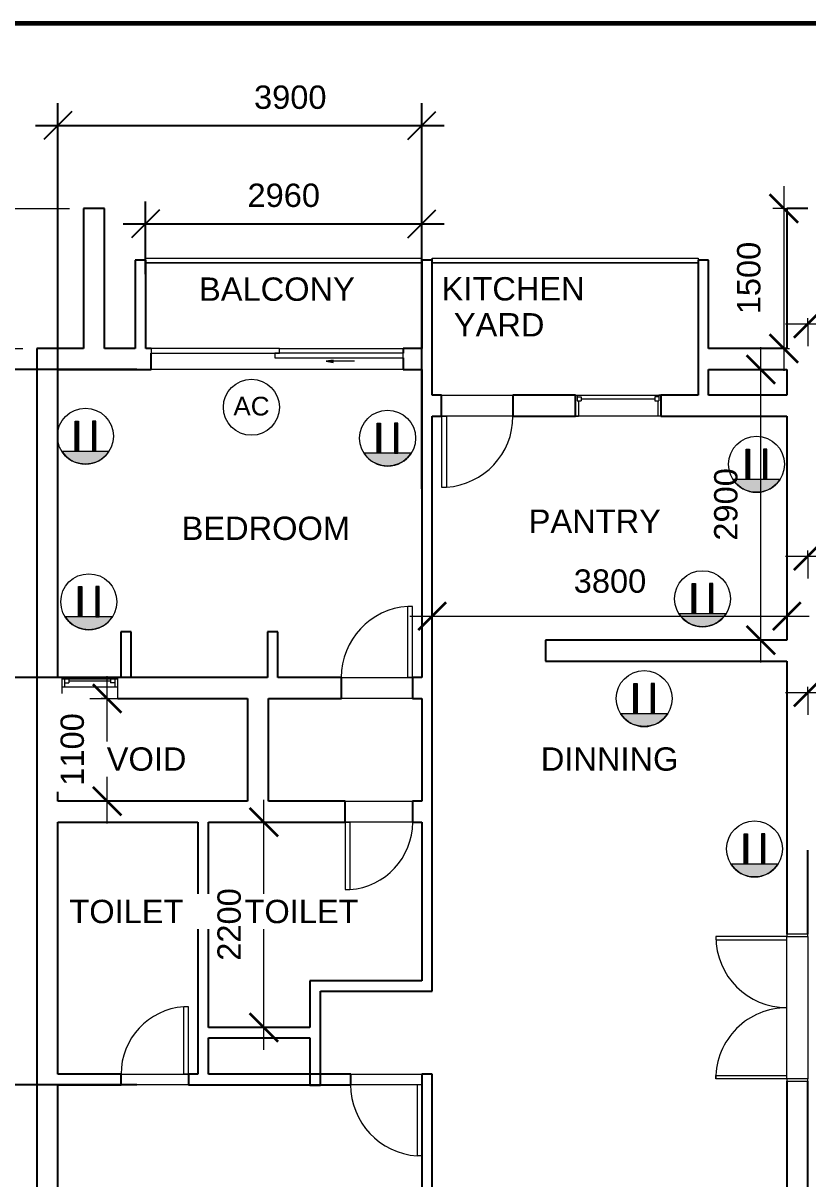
# Model space of a CAD drawing. Header units: millimetres. Extents: x -22520 to 8813, y -30520 to -5795.
# Drawn here: x -17566 to -9156, y -18176 to -5795 of the extents above; entities that cross this region are included whole.
import ezdxf

# ---------------------------------------------------------------- set-up
doc = ezdxf.new("R2010")
doc.units = ezdxf.units.MM
for name, color, linetype, lineweight in [('A-ANNO-DIMS', 120, 'Continuous', 9), ('A-ANNO-DIMS-100', 211, 'Continuous', 9), ('A-DETL-GENF', 92, 'Continuous', 9), ('A-DOOR', 11, 'Continuous', 9), ('A-DOOR-FRAM', 31, 'Continuous', 18), ('A-FLOR-HRAL', 11, 'Continuous', 9), ('A-GLAZ', 151, 'Continuous', 9), ('A-WALL', 113, 'Continuous', 9), ('G-ANNO-TEXT', 231, 'Continuous', 9), ('power', 7, 'Continuous', 9)]:
    doc.layers.add(name, color=color, linetype=linetype, lineweight=lineweight)
doc.layers.get('0').off()
doc.styles.add('Arial', font='arial.ttf', dxfattribs={"height": 450})
doc.styles.add('Arial_1', font='arial.ttf', dxfattribs={"height": 250})
doc.dimstyles.new('Diagonal_-_2_5mm_Arial', dxfattribs={"dimscale": 304.8, "dimtxt": 255.06485, "dimasz": 0.984252, "dimexe": 0.787402, "dimexo": 0.492126, "dimgap": 0.574147, "dimtad": 1, "dimdec": 0, "dimzin": 0, "dimdsep": 46, "dimtxsty": 'Arial_1', "dimblk1": 'OBLIQUE', "dimblk2": 'OBLIQUE', "dimsah": 1, "dimcen": 0.09, "dimdle": 0.787402, "dimazin": 0, "dimtfac": 1, "dimtdec": 4, "dimtix": 1, "dimtmove": 0, "dimatfit": 3, "dimfxl": 1, "dimtvp": 1, "dimtfill": 1, "dimtolj": 1, "dimtzin": 0, "dimarcsym": 2})

# ---------------------------------------------------------------- blocks, each defined once
blk = doc.blocks.new('M_Single-Flush - D 2-396204-Third floor')
at = {"layer": 'A-DOOR', "lineweight": 18}
for p, q in [((330, 112), (330, 874)), ((381, 874), (330, 874)), ((381, 112), (381, 874)), ((381, 112), (330, 112))]:
    blk.add_line(p, q, dxfattribs=at)
at = {"layer": 'A-DOOR'}
blk.add_arc((381, 112), 764, 93.8291, 180, dxfattribs=at)
blk = doc.blocks.new('M_Single-Flush - D 2-394276-Third floor')
at = {"layer": 'A-DOOR', "lineweight": 18}
for p, q in [((330, -56), (330, -818)), ((381, -56), (330, -56)), ((381, -56), (381, -818)), ((381, -818), (330, -818))]:
    blk.add_line(p, q, dxfattribs=at)
at = {"layer": 'A-DOOR'}
blk.add_arc((381, -56), 764, 180, 266.1709, dxfattribs=at)
blk = doc.blocks.new('M_Single-Flush - D 3-406424-Third floor')
at = {"layer": 'A-DOOR', "lineweight": 18}
for p, q in [((310, 112), (310, 834)), ((361, 834), (310, 834)), ((361, 112), (361, 834)), ((361, 112), (310, 112))]:
    blk.add_line(p, q, dxfattribs=at)
at = {"layer": 'A-DOOR'}
blk.add_arc((361, 112), 724, 94.0411, 180, dxfattribs=at)
blk = doc.blocks.new('M_Single-Flush - D 3-394396-Third floor')
at = {"layer": 'A-DOOR', "lineweight": 18}
for p, q in [((310, 56), (310, 778)), ((361, 778), (310, 778)), ((361, 56), (361, 778)), ((361, 56), (310, 56))]:
    blk.add_line(p, q, dxfattribs=at)
at = {"layer": 'A-DOOR'}
blk.add_arc((361, 56), 724, 94.0411, 180, dxfattribs=at)
blk = doc.blocks.new('M_Single-Flush - D 4-407057-Third floor')
at = {"layer": 'A-DOOR', "lineweight": 18}
for p, q in [((330, 112), (330, 874)), ((381, 874), (330, 874)), ((381, 112), (381, 874)), ((381, 112), (330, 112))]:
    blk.add_line(p, q, dxfattribs=at)
at = {"layer": 'A-DOOR'}
blk.add_arc((381, 112), 764, 93.8291, 180, dxfattribs=at)
blk = doc.blocks.new('Door-Exterior-Double-Full Glass-Wood_Clad - 60_ x 80_-393961-Third floor')
at = {"layer": 'A-DOOR', "lineweight": 18}
for p, q in [((-762, 109), (-762, 871)), ((-762, 871), (-727, 871)), ((-727, 871), (-727, 109)), ((762, 871), (727, 871)), ((727, 871), (727, 109)), ((762, 109), (762, 871))]:
    blk.add_line(p, q, dxfattribs=at)
at = {"layer": 'A-DOOR'}
for centre, start, end in [((-762, 109), 360, 90), ((762, 109), 90, 180)]:
    blk.add_arc(centre, 762, start, end, dxfattribs=at)
at = {"layer": 'A-DOOR-FRAM'}
for p, q in [((-762, 109), (-787, 109)), ((-787, 109), (-787, -116)), ((-762, -116), (-762, 109)), ((762, 109), (762, -116)), ((787, 109), (762, 109)), ((787, -116), (787, 109)), ((-787, -116), (-762, -116)), ((762, -116), (787, -116))]:
    blk.add_line(p, q, dxfattribs=at)
blk = doc.blocks.new('M_Window-Double-Hung - 600 x 1100mm-399633-Third floor')
at = {"layer": 'A-GLAZ', "lineweight": 18}
for p, q in [((-300, 112.5), (-300, -112.5)), ((-300, 99.8), (-223.8, 99.8)), ((-300, 10.9), (-268.25, 10.9)), ((-268.25, 99.8), (-268.25, 10.9)), ((-268.25, 55.35), (-223.8, 55.35)), ((-223.8, 99.8), (-223.8, 55.35)), ((-223.8, 77.575), (223.8, 77.575)), ((223.8, 99.8), (300, 99.8)), ((223.8, 99.8), (223.8, 55.35)), ((268.25, 55.35), (223.8, 55.35)), ((268.25, 99.8), (268.25, 10.9)), ((268.25, 10.9), (300, 10.9)), ((300, -112.5), (300, 112.5))]:
    blk.add_line(p, q, dxfattribs=at)
at = {"layer": 'A-GLAZ'}
for p, q in [((300, 112.5), (-300, 112.5)), ((-268.25, 10.9), (268.25, 10.9)), ((-223.8, 99.8), (223.8, 99.8)), ((-300, -112.5), (300, -112.5))]:
    blk.add_line(p, q, dxfattribs=at)
blk = doc.blocks.new('Door-Double-Sliding - 68_ x 82_-408782-Third floor')
at = {"layer": 'A-DETL-GENF'}
blk.add_hatch(color=256, dxfattribs=at).paths.add_polyline_path([(599, 88), (599, 115), (523, 102)])
for p, q in [((599, 115), (523, 102)), ((827, 102), (523, 102)), ((523, 102), (599, 88)), ((599, 88), (599, 115))]:
    blk.add_line(p, q, dxfattribs=at)
at = {"layer": 'A-DOOR', "lineweight": 18}
for p, q in [((25, 239), (-1350, 239)), ((-1350, 239), (-1350, 189)), ((-1350, 189), (25, 189)), ((1350, 189), (-25, 189)), ((-25, 189), (-25, 138)), ((-25, 138), (1350, 138)), ((25, 189), (25, 239)), ((1350, 138), (1350, 189))]:
    blk.add_line(p, q, dxfattribs=at)
blk = doc.blocks.new('M_Fixed - 0915 x 1220mm-408932-Third floor')
at = {"layer": 'A-GLAZ', "lineweight": 18}
for p, q in [((-457.5, 125.5), (-438.5, 125.5)), ((-438.5, 125.5), (-438.5, 62.5)), ((438.5, 125.5), (438.5, 62.5)), ((456.4, 125.5), (438.5, 125.5)), ((-438.5, 106.5), (-394.5, 106.5)), ((-438.5, 62.5), (-394.5, 62.5)), ((-425.5, 62.5), (-425.5, -99.5)), ((-394.5, 106.5), (-394.5, 62.5)), ((-394.5, 84.5), (394.5, 84.5)), ((394.5, 106.5), (394.5, 62.5)), ((438.5, 106.5), (394.5, 106.5)), ((394.5, 62.5), (438.5, 62.5)), ((425.5, 62.5), (425.5, -99.5)), ((-457.5, -99.5), (-425.5, -99.5)), ((457.5, -99.5), (425.5, -99.5))]:
    blk.add_line(p, q, dxfattribs=at)
blk = doc.blocks.new('Top Rail Type - Top Rail_Internal_-412423-Third floor')
at = {"layer": 'A-FLOR-HRAL'}
for p, q in [((-16253, -8336), (-16253, -8311)), ((-16253, -8311), (-13293, -8311)), ((-13293, -8361), (-16253, -8361)), ((-13293, -8311), (-13293, -8336))]:
    blk.add_line(p, q, dxfattribs=at)
blk = doc.blocks.new('Top Rail Type - Top Rail_Internal_-V1-Third floor')
at = {"layer": 'A-FLOR-HRAL'}
for p, q in [((-16253, -8311), (-16253, -8336)), ((-16253, -8311), (-13293, -8311)), ((-16253, -8361), (-13293, -8361)), ((-13293, -8311), (-13293, -8336))]:
    blk.add_line(p, q, dxfattribs=at)
blk = doc.blocks.new('Top Rail Type - Top Rail_Internal_-412441-Third floor')
at = {"layer": 'A-FLOR-HRAL'}
for p, q in [((-13181, -8336), (-13181, -8311)), ((-13181, -8311), (-10333, -8311)), ((-10333, -8361), (-13181, -8361)), ((-10333, -8311), (-10333, -8336))]:
    blk.add_line(p, q, dxfattribs=at)
blk = doc.blocks.new('Top Rail Type - Top Rail_Internal_-V2-Third floor')
at = {"layer": 'A-FLOR-HRAL'}
for p, q in [((-13181, -8311), (-13181, -8336)), ((-13181, -8311), (-10333, -8311)), ((-13181, -8361), (-10333, -8361)), ((-10333, -8311), (-10333, -8336))]:
    blk.add_line(p, q, dxfattribs=at)
blk = doc.blocks.new('_Oblique')
at = {"color": 0, "linetype": 'ByBlock', "lineweight": -2}
blk.add_line((-0.5, -0.5), (0.5, 0.5), dxfattribs=at)
blk = doc.blocks.new('DIMBLOCK1-Third floor')
at = {"layer": 'A-ANNO-DIMS', "color": 0, "lineweight": -2, "transparency": 16777216}
for p, q in [((-17193, -10785), (-17193, -6652)), ((-13293, -10785), (-13293, -6652)), ((-17433, -6892), (-13053, -6892))]:
    blk.add_line(p, q, dxfattribs=at)
at = {"layer": 'Defpoints', "color": 0, "transparency": 16777216}
for p in [(-13293, -6892), (-17193, -10935), (-13293, -10935)]:
    blk.add_point(p, dxfattribs=at)
at = {"layer": 'A-ANNO-DIMS', "color": 0, "lineweight": -2, "transparency": 16777216, "xscale": 299.9999999999999, "yscale": 299.9999999999999, "zscale": 299.9999999999999, "rotation": 180}
blk.add_blockref('_Oblique', (-17193, -6892), dxfattribs=at)
at = {"layer": 'A-ANNO-DIMS', "color": 0, "lineweight": -2, "transparency": 16777216, "xscale": 299.9999999999999, "yscale": 299.9999999999999, "zscale": 299.9999999999999}
blk.add_blockref('_Oblique', (-13293, -6892), dxfattribs=at)
at = {"layer": 'A-ANNO-DIMS', "color": 0, "transparency": 16777216, "insert": (-14703, -6590), "char_height": 250, "width": 922.94, "attachment_point": 5, "style": 'Arial_1', "bg_fill": 3, "box_fill_scale": 1.1, "bg_fill_color": 256, "bg_fill_true_color": 13158600, "bg_fill_transparency": 0}
blk.add_mtext('\\A1;3900', dxfattribs=at)
blk = doc.blocks.new('DIMBLOCK2-Third floor')
at = {"layer": 'A-ANNO-DIMS-100', "transparency": 16777216}
for p, q in [((-19061, -7540), (-19061, -9520)), ((-19061, -7780), (-19301, -7780)), ((-19061, -7780), (-17068, -7780)), ((-19061, -9280), (-19301, -9280)), ((-19061, -9280), (-17568, -9280))]:
    blk.add_line(p, q, dxfattribs=at)
at = {"layer": 'A-ANNO-DIMS-100', "lineweight": 35, "transparency": 16777216}
for p, q in [((-19061, -7780), (-19211, -7630)), ((-19061, -7780), (-18911, -7930)), ((-19061, -9280), (-19211, -9130)), ((-19061, -9280), (-18911, -9430))]:
    blk.add_line(p, q, dxfattribs=at)
at = {"layer": 'A-ANNO-DIMS-100', "color": 0, "transparency": 16777216, "insert": (-19561, -8914), "char_height": 250, "width": 922.94, "attachment_point": 1, "rotation": 90, "line_spacing_factor": 0.941778, "style": 'Arial_1', "bg_fill": 3, "box_fill_scale": 1.25, "bg_fill_color": 256, "bg_fill_true_color": 13158600, "bg_fill_transparency": 0}
blk.add_mtext('1500', dxfattribs=at)
blk = doc.blocks.new('DIMBLOCK3-Third floor')
at = {"layer": 'A-ANNO-DIMS', "color": 0, "lineweight": -2, "transparency": 16777216}
for p, q in [((-17953, -13045), (-17953, -9265)), ((-16347, -9505), (-18193, -9505)), ((-16347, -12805), (-18193, -12805))]:
    blk.add_line(p, q, dxfattribs=at)
at = {"layer": 'Defpoints', "color": 0, "transparency": 16777216}
for p in [(-17953, -9505), (-16197, -9505), (-16197, -12805)]:
    blk.add_point(p, dxfattribs=at)
at = {"layer": 'A-ANNO-DIMS', "color": 0, "lineweight": -2, "transparency": 16777216, "xscale": 299.9999999999999, "yscale": 299.9999999999999, "zscale": 299.9999999999999}
for p, rotation in [((-17953, -9505), 90), ((-17953, -12805), 270)]:
    blk.add_blockref('_Oblique', p, dxfattribs=dict(at, rotation=rotation))
at = {"layer": 'A-ANNO-DIMS', "color": 0, "transparency": 16777216, "insert": (-18256, -11155), "char_height": 250, "width": 922.94, "attachment_point": 5, "rotation": 90, "style": 'Arial_1', "bg_fill": 3, "box_fill_scale": 1.1, "bg_fill_color": 256, "bg_fill_true_color": 13158600, "bg_fill_transparency": 0}
blk.add_mtext('\\A1;3300', dxfattribs=at)
blk = doc.blocks.new('DIMBLOCK4-Third floor')
at = {"layer": 'A-ANNO-DIMS-100', "transparency": 16777216}
for p, q in [((-16666, -14370), (-16666, -12790)), ((-16666, -13030), (-16728, -13030)), ((-16666, -13030), (-16426, -13030)), ((-16666, -14130), (-16728, -14130)), ((-16666, -14130), (-16426, -14130))]:
    blk.add_line(p, q, dxfattribs=at)
at = {"layer": 'A-ANNO-DIMS-100', "lineweight": 35, "transparency": 16777216}
for p, q in [((-16666, -13030), (-16816, -12880)), ((-16666, -13030), (-16516, -13180)), ((-16666, -14130), (-16816, -13980)), ((-16666, -14130), (-16516, -14280))]:
    blk.add_line(p, q, dxfattribs=at)
at = {"layer": 'A-ANNO-DIMS-100', "color": 0, "transparency": 16777216, "insert": (-17165, -13964), "char_height": 250, "width": 922.94, "attachment_point": 1, "rotation": 90, "line_spacing_factor": 0.941778, "style": 'Arial_1', "bg_fill": 3, "box_fill_scale": 1.25, "bg_fill_color": 256, "bg_fill_true_color": 13158600, "bg_fill_transparency": 0}
blk.add_mtext('1100', dxfattribs=at)
blk = doc.blocks.new('DIMBLOCK5-Third floor')
at = {"layer": 'A-ANNO-DIMS-100', "lineweight": 35, "transparency": 16777216}
for p, q in [((-14985, -14355), (-15135, -14205)), ((-14985, -14355), (-14835, -14505)), ((-14985, -16555), (-15135, -16405)), ((-14985, -16555), (-14835, -16705))]:
    blk.add_line(p, q, dxfattribs=at)
at = {"layer": 'A-ANNO-DIMS-100', "transparency": 16777216}
for p, q in [((-14985, -16795), (-14985, -14115)), ((-14985, -14355), (-15047, -14355)), ((-14985, -14355), (-14745, -14355)), ((-14985, -16555), (-15047, -16555)), ((-14985, -16555), (-14745, -16555))]:
    blk.add_line(p, q, dxfattribs=at)
at = {"layer": 'A-ANNO-DIMS-100', "color": 0, "transparency": 16777216, "insert": (-15484, -15839), "char_height": 250, "width": 922.94, "attachment_point": 1, "rotation": 90, "line_spacing_factor": 0.941778, "style": 'Arial_1', "bg_fill": 3, "box_fill_scale": 1.25, "bg_fill_color": 256, "bg_fill_true_color": 13158600, "bg_fill_transparency": 0}
blk.add_mtext('2200', dxfattribs=at)
blk = doc.blocks.new('DIMBLOCK7-Third floor')
at = {"layer": 'A-ANNO-DIMS', "color": 0, "lineweight": -2, "transparency": 16777216}
for p, q in [((-17881, -21007), (-17881, -16927)), ((-16347, -17167), (-18121, -17167)), ((-16347, -20767), (-18121, -20767))]:
    blk.add_line(p, q, dxfattribs=at)
at = {"layer": 'Defpoints', "color": 0, "transparency": 16777216}
for p in [(-17881, -17167), (-16197, -17167), (-16197, -20767)]:
    blk.add_point(p, dxfattribs=at)
at = {"layer": 'A-ANNO-DIMS', "color": 0, "lineweight": -2, "transparency": 16777216, "xscale": 299.9999999999999, "yscale": 299.9999999999999, "zscale": 299.9999999999999}
for p, rotation in [((-17881, -17167), 90), ((-17881, -20767), 270)]:
    blk.add_blockref('_Oblique', p, dxfattribs=dict(at, rotation=rotation))
at = {"layer": 'A-ANNO-DIMS', "color": 0, "transparency": 16777216, "insert": (-18183, -18967), "char_height": 250, "width": 922.94, "attachment_point": 5, "rotation": 90, "style": 'Arial_1', "bg_fill": 3, "box_fill_scale": 1.1, "bg_fill_color": 256, "bg_fill_true_color": 13158600, "bg_fill_transparency": 0}
blk.add_mtext('\\A1;3600', dxfattribs=at)
blk = doc.blocks.new('DIMBLOCK9-Third floor')
at = {"layer": 'A-ANNO-DIMS', "color": 0, "lineweight": -2, "transparency": 16777216}
for p, q in [((-16253, -8483), (-16253, -7704)), ((-13293, -8483), (-13293, -7704)), ((-16493, -7944), (-13053, -7944))]:
    blk.add_line(p, q, dxfattribs=at)
at = {"layer": 'Defpoints', "color": 0, "transparency": 16777216}
for p in [(-13293, -7944), (-16253, -8633), (-13293, -8633)]:
    blk.add_point(p, dxfattribs=at)
at = {"layer": 'A-ANNO-DIMS', "color": 0, "lineweight": -2, "transparency": 16777216, "xscale": 299.9999999999999, "yscale": 299.9999999999999, "zscale": 299.9999999999999, "rotation": 180}
blk.add_blockref('_Oblique', (-16253, -7944), dxfattribs=at)
at = {"layer": 'A-ANNO-DIMS', "color": 0, "lineweight": -2, "transparency": 16777216, "xscale": 299.9999999999999, "yscale": 299.9999999999999, "zscale": 299.9999999999999}
blk.add_blockref('_Oblique', (-13293, -7944), dxfattribs=at)
at = {"layer": 'A-ANNO-DIMS', "color": 0, "transparency": 16777216, "insert": (-14773, -7641), "char_height": 250, "width": 922.94, "attachment_point": 5, "style": 'Arial_1', "bg_fill": 3, "box_fill_scale": 1.1, "bg_fill_color": 256, "bg_fill_true_color": 13158600, "bg_fill_transparency": 0}
blk.add_mtext('\\A1;2960', dxfattribs=at)
blk = doc.blocks.new('DIMBLOCK10-Third floor')
at = {"layer": 'A-ANNO-DIMS-100', "transparency": 16777216}
for p, q in [((-9415, -7540), (-9415, -9520)), ((-9415, -7780), (-9531, -7780)), ((-9415, -7780), (-9175, -7780)), ((-9415, -9280), (-9655, -9280)), ((-9415, -9280), (-9353, -9280))]:
    blk.add_line(p, q, dxfattribs=at)
at = {"layer": 'A-ANNO-DIMS-100', "lineweight": 35, "transparency": 16777216}
for p, q in [((-9415, -7780), (-9565, -7630)), ((-9415, -7780), (-9265, -7930)), ((-9415, -9280), (-9565, -9130)), ((-9415, -9280), (-9265, -9430))]:
    blk.add_line(p, q, dxfattribs=at)
at = {"layer": 'A-ANNO-DIMS-100', "color": 0, "transparency": 16777216, "insert": (-9915, -8914), "char_height": 250, "width": 922.94, "attachment_point": 1, "rotation": 90, "line_spacing_factor": 0.941778, "style": 'Arial_1', "bg_fill": 3, "box_fill_scale": 1.25, "bg_fill_color": 256, "bg_fill_true_color": 13158600, "bg_fill_transparency": 0}
blk.add_mtext('1500', dxfattribs=at)
blk = doc.blocks.new('DIMBLOCK11-Third floor')
at = {"layer": 'A-ANNO-DIMS-100', "lineweight": 35, "transparency": 16777216}
for p, q in [((-13181, -12147), (-13031, -11997)), ((-9381, -12147), (-9231, -11997)), ((-13181, -12147), (-13331, -12297)), ((-9381, -12147), (-9531, -12297))]:
    blk.add_line(p, q, dxfattribs=at)
at = {"layer": 'A-ANNO-DIMS-100', "transparency": 16777216}
for p, q in [((-13181, -12147), (-13181, -12085)), ((-9381, -12147), (-9381, -12085)), ((-13421, -12147), (-9141, -12147)), ((-13181, -12147), (-13181, -12387)), ((-9381, -12147), (-9381, -12387))]:
    blk.add_line(p, q, dxfattribs=at)
at = {"layer": 'A-ANNO-DIMS-100', "color": 0, "transparency": 16777216, "insert": (-11665, -11647), "char_height": 250, "width": 922.94, "attachment_point": 1, "line_spacing_factor": 0.941778, "style": 'Arial_1', "bg_fill": 3, "box_fill_scale": 1.25, "bg_fill_color": 256, "bg_fill_true_color": 13158600, "bg_fill_transparency": 0}
blk.add_mtext('3800', dxfattribs=at)
blk = doc.blocks.new('DIMBLOCK12-Third floor')
at = {"layer": 'A-ANNO-DIMS-100', "transparency": 16777216}
for p, q in [((-9661, -12645), (-9661, -9265)), ((-9661, -9505), (-9723, -9505)), ((-9661, -9505), (-9421, -9505)), ((-9661, -12405), (-9723, -12405)), ((-9661, -12405), (-9421, -12405))]:
    blk.add_line(p, q, dxfattribs=at)
at = {"layer": 'A-ANNO-DIMS-100', "lineweight": 35, "transparency": 16777216}
for p, q in [((-9661, -9505), (-9811, -9355)), ((-9661, -9505), (-9511, -9655)), ((-9661, -12405), (-9811, -12255)), ((-9661, -12405), (-9511, -12555))]:
    blk.add_line(p, q, dxfattribs=at)
at = {"layer": 'A-ANNO-DIMS-100', "color": 0, "transparency": 16777216, "insert": (-10161, -11339), "char_height": 250, "width": 922.94, "attachment_point": 1, "rotation": 90, "line_spacing_factor": 0.941778, "style": 'Arial_1', "bg_fill": 3, "box_fill_scale": 1.25, "bg_fill_color": 256, "bg_fill_true_color": 13158600, "bg_fill_transparency": 0}
blk.add_mtext('2900', dxfattribs=at)
blk = doc.blocks.new('DIMBLOCK13-Third floor')
at = {"layer": 'A-ANNO-DIMS-100', "lineweight": 35, "transparency": 16777216}
for p, q in [((-9156, -11505), (-9006, -11355)), ((-4956, -11505), (-4806, -11355)), ((-9156, -11505), (-9306, -11655)), ((-4956, -11505), (-5106, -11655))]:
    blk.add_line(p, q, dxfattribs=at)
at = {"layer": 'A-ANNO-DIMS-100', "transparency": 16777216}
for p, q in [((-9396, -11505), (-4716, -11505)), ((-9156, -11505), (-9156, -11443)), ((-9156, -11505), (-9156, -11745)), ((-4956, -11505), (-4956, -11443)), ((-4956, -11505), (-4956, -11745))]:
    blk.add_line(p, q, dxfattribs=at)
at = {"layer": 'A-ANNO-DIMS-100', "color": 0, "transparency": 16777216, "insert": (-7440, -11006), "char_height": 250, "width": 922.94, "attachment_point": 1, "line_spacing_factor": 0.941778, "style": 'Arial_1', "bg_fill": 3, "box_fill_scale": 1.25, "bg_fill_color": 256, "bg_fill_true_color": 13158600, "bg_fill_transparency": 0}
blk.add_mtext('4200', dxfattribs=at)
blk = doc.blocks.new('DIMBLOCK14-Third floor')
at = {"layer": 'A-ANNO-DIMS-100', "lineweight": 35, "transparency": 16777216}
for p, q in [((-9156, -9017), (-9006, -8867)), ((-8316, -9017), (-8166, -8867)), ((-9156, -9017), (-9306, -9167)), ((-8316, -9017), (-8466, -9167))]:
    blk.add_line(p, q, dxfattribs=at)
at = {"layer": 'A-ANNO-DIMS-100', "transparency": 16777216}
for p, q in [((-9396, -9017), (-8076, -9017)), ((-9156, -9017), (-9156, -8955)), ((-9156, -9017), (-9156, -9257)), ((-8316, -9017), (-8316, -8955)), ((-8316, -9017), (-8316, -9257))]:
    blk.add_line(p, q, dxfattribs=at)
at = {"layer": 'A-ANNO-DIMS-100', "color": 0, "transparency": 16777216, "insert": (-9024, -8518), "char_height": 250, "width": 692.21, "attachment_point": 1, "line_spacing_factor": 0.941778, "style": 'Arial_1', "bg_fill": 3, "box_fill_scale": 1.25, "bg_fill_color": 256, "bg_fill_true_color": 13158600, "bg_fill_transparency": 0}
blk.add_mtext('840', dxfattribs=at)
blk = doc.blocks.new('DIMBLOCK16-Third floor')
at = {"layer": 'A-ANNO-DIMS-100', "lineweight": 35, "transparency": 16777216}
for p, q in [((-9156, -12966), (-9006, -12816)), ((-7356, -12966), (-7206, -12816)), ((-9156, -12966), (-9306, -13116)), ((-7356, -12966), (-7506, -13116))]:
    blk.add_line(p, q, dxfattribs=at)
at = {"layer": 'A-ANNO-DIMS-100', "transparency": 16777216}
for p, q in [((-9396, -12966), (-7116, -12966)), ((-9156, -12966), (-9156, -12904)), ((-9156, -12966), (-9156, -13206)), ((-7356, -12966), (-7356, -12904)), ((-7356, -12966), (-7356, -13206))]:
    blk.add_line(p, q, dxfattribs=at)
at = {"layer": 'A-ANNO-DIMS-100', "color": 0, "transparency": 16777216, "insert": (-8640, -12466), "char_height": 250, "width": 922.94, "attachment_point": 1, "line_spacing_factor": 0.941778, "style": 'Arial_1', "bg_fill": 3, "box_fill_scale": 1.25, "bg_fill_color": 256, "bg_fill_true_color": 13158600, "bg_fill_transparency": 0}
blk.add_mtext('1800', dxfattribs=at)

msp = doc.modelspace()

# ---------------------------------------------------------------- hatches: boundary and pattern name
at = {"layer": 'power'}
h = msp.add_hatch(dxfattribs=at)
h.set_pattern_fill('ANGLE', color=256)
h.set_pattern_definition([(0, (18849.569, 8987.35), (0, 6.985), [5.08, -1.905]), (90, (18849.569, 8987.35), (-6.985, 4e-16), [5.08, -1.905])])
h.paths.add_polyline_path([(-11021.6, -12868.4), (-10985.6, -12868.4), (-10985.6, -13190), (-11021.6, -13190)])
h.paths.add_polyline_path([(-10799.1, -12868.4), (-10835.1, -12868.4), (-10835.1, -13190), (-10799.1, -13190)])
h = msp.add_hatch(dxfattribs=at)
h.set_pattern_fill('ANGLE', color=256)
h.set_pattern_definition([(0, (4759.304, 14066.136), (0, 6.985), [5.08, -1.905]), (90, (4759.304, 14066.136), (-6.985, 4e-16), [5.08, -1.905])])
edge = h.paths.add_edge_path()
edge.add_line((-11164.7, -13189.6), (-10656, -13189.6))
edge.add_arc((-10910.4, -13030.5), 300, 212.02385, 327.97615, ccw=False)
h = msp.add_hatch(dxfattribs=at)
h.set_pattern_fill('ANGLE', color=256)
h.set_pattern_definition([(0, (20032.1274, 7376.823), (0, 6.985), [5.08, -1.905]), (90, (20032.1274, 7376.823), (-6.985, 4e-16), [5.08, -1.905])])
h.paths.add_polyline_path([(-9839, -14479), (-9803, -14479), (-9803, -14800.5), (-9839, -14800.5)])
h.paths.add_polyline_path([(-9616.6, -14479), (-9652.6, -14479), (-9652.6, -14800.5), (-9616.6, -14800.5)])
h = msp.add_hatch(dxfattribs=at)
h.set_pattern_fill('ANGLE', color=256)
h.set_pattern_definition([(0, (5941.862, 12455.6095), (0, 6.985), [5.08, -1.905]), (90, (5941.862, 12455.6095), (-6.985, 4e-16), [5.08, -1.905])])
edge = h.paths.add_edge_path()
edge.add_line((-9982.1, -14800.1), (-9473.4, -14800.1))
edge.add_arc((-9727.8, -14641), 300, 212.02385, 327.97615, ccw=False)

# ---------------------------------------------------------------- linework, layer by layer
at = {"layer": 'A-WALL', "lineweight": 25}
for p, q in [((-16692.7, -7779.7), (-16917.7, -7779.7)), ((-16917.7, -7779.7), (-16917.7, -9279.7)), ((-16692.7, -9279.7), (-16692.7, -7779.7)), ((-9380.7, -7779.7), (-9380.7, -9279.7)), ((-9155.7, -7779.7), (-9380.7, -7779.7)), ((-16252.7, -8335.7), (-16364.7, -8335.7)), ((-16364.7, -8335.7), (-16364.7, -9279.7)), ((-16252.7, -9279.7), (-16252.7, -8335.7)), ((-13292.7, -8335.7), (-13292.7, -9279.7)), ((-13180.7, -8335.7), (-13292.7, -8335.7)), ((-13180.7, -9779.7), (-13180.7, -8335.7)), ((-10332.7, -8335.7), (-10332.7, -9779.7)), ((-10220.7, -8335.7), (-10332.7, -8335.7)), ((-10220.7, -9279.7), (-10220.7, -8335.7)), ((-17417.7, -9279.7), (-17417.7, -20991.7)), ((-16917.7, -9279.7), (-17417.7, -9279.7)), ((-16364.7, -9279.7), (-16692.7, -9279.7)), ((-16192.7, -9279.7), (-16252.7, -9279.7)), ((-13292.7, -9279.7), (-13492.7, -9279.7)), ((-13492.7, -9279.7), (-13492.7, -9330.5)), ((-9380.7, -9279.7), (-10220.7, -9279.7)), ((-16192.7, -9504.7), (-16192.7, -9330.5)), ((-13492.7, -9381.3), (-13492.7, -9504.7)), ((-17192.7, -12804.7), (-17192.7, -9504.7)), ((-17192.7, -9504.7), (-16192.7, -9504.7)), ((-13492.7, -9504.7), (-13292.7, -9504.7)), ((-13292.7, -9504.7), (-13292.7, -12804.7)), ((-10220.7, -9779.7), (-10220.7, -9504.7)), ((-10220.7, -9504.7), (-9380.7, -9504.7)), ((-9380.7, -9504.7), (-9380.7, -9779.7)), ((-13080.7, -9779.7), (-13180.7, -9779.7)), ((-13080.7, -10004.7), (-13080.7, -9779.7)), ((-11647.7, -9779.7), (-12318.7, -9779.7)), ((-12318.7, -9779.7), (-12318.7, -10004.7)), ((-11647.7, -10004.7), (-11647.7, -9779.7)), ((-10332.7, -9779.7), (-10732.7, -9779.7)), ((-10732.7, -9779.7), (-10732.7, -10004.7)), ((-9380.7, -9779.7), (-10220.7, -9779.7)), ((-13180.7, -16166.7), (-13180.7, -10004.7)), ((-13180.7, -10004.7), (-13080.7, -10004.7)), ((-12318.7, -10004.7), (-11647.7, -10004.7)), ((-10732.7, -10004.7), (-9380.7, -10004.7)), ((-9380.7, -10004.7), (-9380.7, -12404.7)), ((-16408.7, -12317.2), (-16520.7, -12317.2)), ((-16520.7, -12317.2), (-16520.7, -12804.7)), ((-16408.7, -12804.7), (-16408.7, -12317.2)), ((-14836.7, -12317.2), (-14948.7, -12317.2)), ((-14948.7, -12317.2), (-14948.7, -12804.7)), ((-14836.7, -12804.7), (-14836.7, -12317.2)), ((-9380.7, -12404.7), (-11967.2, -12404.7)), ((-11967.2, -12404.7), (-11967.2, -12629.7)), ((-11967.2, -12629.7), (-9380.7, -12629.7)), ((-9380.7, -12629.7), (-9380.7, -15554.7)), ((-17152.7, -12804.7), (-17192.7, -12804.7)), ((-16520.7, -12804.7), (-16552.7, -12804.7)), ((-14948.7, -12804.7), (-16408.7, -12804.7)), ((-14154.7, -12804.7), (-14836.7, -12804.7)), ((-14154.7, -13029.7), (-14154.7, -12804.7)), ((-13292.7, -12804.7), (-13392.7, -12804.7)), ((-13392.7, -12804.7), (-13392.7, -13029.7)), ((-17192.7, -14129.7), (-17192.7, -13029.7)), ((-17192.7, -13029.7), (-17152.7, -13029.7)), ((-16552.7, -13029.7), (-15161.2, -13029.7)), ((-15161.2, -13029.7), (-15161.2, -14129.7)), ((-14936.2, -13029.7), (-14154.7, -13029.7)), ((-14936.2, -14129.7), (-14936.2, -13029.7)), ((-13392.7, -13029.7), (-13292.7, -13029.7)), ((-13292.7, -13029.7), (-13292.7, -14129.7)), ((-15161.2, -14129.7), (-17192.7, -14129.7)), ((-14114.7, -14129.7), (-14936.2, -14129.7)), ((-14114.7, -14354.7), (-14114.7, -14129.7)), ((-13292.7, -14129.7), (-13392.7, -14129.7)), ((-13392.7, -14129.7), (-13392.7, -14354.7)), ((-17192.7, -17054.7), (-17192.7, -14354.7)), ((-17192.7, -14354.7), (-15692.7, -14354.7)), ((-15692.7, -14354.7), (-15692.7, -17054.7)), ((-15580.7, -14354.7), (-14114.7, -14354.7)), ((-15580.7, -16554.7), (-15580.7, -14354.7)), ((-13392.7, -14354.7), (-13292.7, -14354.7)), ((-13292.7, -14354.7), (-13292.7, -16054.7)), ((-9155.7, -15554.7), (-9155.7, -14654.7)), ((-13292.7, -16054.7), (-14492.7, -16054.7)), ((-14492.7, -16054.7), (-14492.7, -16554.7)), ((-14380.7, -16166.7), (-13180.7, -16166.7)), ((-14380.7, -17171.7), (-14380.7, -16166.7)), ((-14492.7, -16554.7), (-15580.7, -16554.7)), ((-15580.7, -17054.7), (-15580.7, -16666.7)), ((-15580.7, -16666.7), (-14492.7, -16666.7)), ((-14492.7, -16666.7), (-14492.7, -17171.7)), ((-16514.7, -17054.7), (-17192.7, -17054.7)), ((-16514.7, -17166.7), (-16514.7, -17054.7)), ((-15692.7, -17054.7), (-15792.7, -17054.7)), ((-15792.7, -17054.7), (-15792.7, -17166.7)), ((-14054.7, -17054.7), (-15580.7, -17054.7)), ((-14054.7, -17166.7), (-14054.7, -17054.7)), ((-13180.7, -17054.7), (-13292.7, -17054.7)), ((-13292.7, -17054.7), (-13292.7, -20766.7)), ((-13180.7, -22435.7), (-13180.7, -17054.7)), ((-17192.7, -20766.7), (-17192.7, -17166.7)), ((-17192.7, -17166.7), (-16514.7, -17166.7)), ((-15792.7, -17166.7), (-14054.7, -17166.7)), ((-14492.7, -17171.7), (-14380.7, -17171.7)), ((-9380.7, -17129.5), (-9380.7, -20767.2)), ((-9155.7, -20992.2), (-9155.7, -17129.5))]:
    msp.add_line(p, q, dxfattribs=at)
at = {"layer": 'A-WALL'}
for p, q in [((-14817.3, -9279.7), (-13492.7, -9279.7)), ((-13492.7, -9504.7), (-16192.7, -9504.7)), ((-13080.7, -9779.7), (-12318.7, -9779.7)), ((-11647.7, -9779.7), (-10732.7, -9779.7)), ((-12318.7, -10004.7), (-13080.7, -10004.7)), ((-10732.7, -10004.7), (-11647.7, -10004.7)), ((-14154.7, -12804.7), (-13392.7, -12804.7)), ((-13392.7, -13029.7), (-14154.7, -13029.7)), ((-14114.7, -14129.7), (-13392.7, -14129.7)), ((-13392.7, -14354.7), (-14114.7, -14354.7)), ((-9380.7, -17104.1), (-9380.7, -15580.1)), ((-9155.7, -15580.1), (-9155.7, -17104.1)), ((-16514.7, -17054.7), (-15792.7, -17054.7)), ((-14054.7, -17054.7), (-13292.7, -17054.7)), ((-15792.7, -17166.7), (-16514.7, -17166.7)), ((-13292.7, -17166.7), (-14054.7, -17166.7))]:
    msp.add_line(p, q, dxfattribs=at)
at = {"layer": 'power'}
for p, q in [((-11164.7, -13189.6), (-10656, -13189.6)), ((-9982.1, -14800.1), (-9473.4, -14800.1))]:
    msp.add_line(p, q, dxfattribs=at)
for points in [[(-11021.6, -12868.4), (-10985.6, -12868.4), (-10985.6, -13190), (-11021.6, -13190)], [(-10799.1, -12868.4), (-10835.1, -12868.4), (-10835.1, -13190), (-10799.1, -13190)], [(-9839, -14479), (-9803, -14479), (-9803, -14800.5), (-9839, -14800.5)], [(-9616.6, -14479), (-9652.6, -14479), (-9652.6, -14800.5), (-9616.6, -14800.5)]]:
    msp.add_lwpolyline(points, close=True, dxfattribs=at)
for centre in [(-10910.4, -13030.5), (-9727.8, -14641)]:
    msp.add_circle(centre, 300, dxfattribs=at)
for centre in [(-10910.4, -13030.5), (-9727.8, -14641)]:
    msp.add_arc(centre, 300, 212.02385, 327.97615, dxfattribs=at)

# ---------------------------------------------------------------- block references
at = {"layer": 'A-DOOR'}
for name, p in [('Door-Double-Sliding - 68_ x 82_-408782-Third floor', (-14842.7, -9519.2)), ('M_Single-Flush - D 2-396204-Third floor', (-13773.7, -12917.2)), ('M_Single-Flush - D 3-394396-Third floor', (-16153.7, -17110.7)), ('M_Single-Flush - D 2-394276-Third floor', (-13673.7, -17110.7))]:
    msp.add_blockref(name, p, dxfattribs=at)
for name, p, rotation in [('M_Single-Flush - D 4-407057-Third floor', (-12699.7, -9892.2), 180), ('M_Single-Flush - D 3-406424-Third floor', (-13753.7, -14242.2), 180), ('Door-Exterior-Double-Full Glass-Wood_Clad - 60_ x 80_-393961-Third floor', (-9271.4, -16342.1), 89.99999999999991)]:
    msp.add_blockref(name, p, dxfattribs=dict(at, rotation=rotation))
at = {"layer": 'A-FLOR-HRAL'}
for name in ['Top Rail Type - Top Rail_Internal_-412423-Third floor', 'Top Rail Type - Top Rail_Internal_-V1-Third floor', 'Top Rail Type - Top Rail_Internal_-412441-Third floor', 'Top Rail Type - Top Rail_Internal_-V2-Third floor']:
    msp.add_blockref(name, (0, 0), dxfattribs=at)
at = {"layer": 'A-GLAZ'}
for name, p in [('M_Fixed - 0915 x 1220mm-408932-Third floor', (-11190.2, -9905.2)), ('M_Window-Double-Hung - 600 x 1100mm-399633-Third floor', (-16852.7, -12917.2))]:
    msp.add_blockref(name, p, dxfattribs=at)

# ---------------------------------------------------------------- texts
at = {"layer": 'G-ANNO-TEXT', "color": 7, "char_height": 250, "attachment_point": 1, "style": 'Arial_1', "bg_fill": 3, "box_fill_scale": 1.25, "bg_fill_color": 256, "bg_fill_true_color": 13158600, "bg_fill_transparency": 0}
for s, insert, width in [('BEDROOM', (-15867.6, -11081.5), 2172.573), ('PANTRY', (-12147.6, -11005.3), 1715.611), ('DINNING', (-12017.9, -13553.2), 1787.763)]:
    msp.add_mtext(s, dxfattribs=dict(at, insert=insert, width=width))

# ---------------------------------------------------------------- next in the draw order: dimensions: what is measured, and where the dimension line sits
at = {"layer": 'A-ANNO-DIMS'}
dim = msp.add_linear_dim(base=(-13292.7, -6892.5), p1=(-17192.7, -10934.6), p2=(-13292.7, -10934.6), dimstyle='Diagonal_-_2_5mm_Arial', override={"dimpost": '<>', "dimfxl": 3900}, dxfattribs=at)
dim.commit()
dim.dimension.update_dxf_attribs({"geometry": 'DIMBLOCK1-Third floor', "text_midpoint": (-14703.2, -6892.5), "dimtype": 160})
for base, p1, p2, override, picture, middle in [((-9415.3, -9279.7), (-9380.7, -7779.7), (-9203.2, -9279.7), {"dimpost": '<>', "dimfxl": 1510.469409}, 'DIMBLOCK10-Third floor', (-9717.9, -8529.7)), ((-14984.8, -14354.7), (-15197, -16554.7), (-15197, -14354.7), {"dimpost": '<>', "dimfxl": 2200}, 'DIMBLOCK5-Third floor', (-15287.5, -15454.7))]:
    dim = msp.add_linear_dim(base=base, p1=p1, p2=p2, angle=90, dimstyle='Diagonal_-_2_5mm_Arial', override=override, dxfattribs=at)
    dim.commit()
    dim.dimension.update_dxf_attribs({"geometry": picture, "text_midpoint": middle})
dim = msp.add_linear_dim(base=(-9380.7, -12146.7), p1=(-13180.7, -11934.6), p2=(-9380.7, -11934.6), dimstyle='Diagonal_-_2_5mm_Arial', override={"dimpost": '<>', "dimfxl": 3800}, dxfattribs=at)
dim.commit()
dim.dimension.update_dxf_attribs({"geometry": 'DIMBLOCK11-Third floor', "text_midpoint": (-11280.7, -11844)})
dim = msp.add_linear_dim(base=(-17880.8, -17166.7), p1=(-16197, -20766.7), p2=(-16197, -17166.7), angle=90, dimstyle='Diagonal_-_2_5mm_Arial', override={"dimpost": '<>', "dimfxl": 3600}, dxfattribs=at)
dim.commit()
dim.dimension.update_dxf_attribs({"geometry": 'DIMBLOCK7-Third floor', "text_midpoint": (-17880.8, -18966.7), "dimtype": 160})

# ---------------------------------------------------------------- next in the draw order: hatches: boundary and pattern name
at = {"layer": 'power'}
h = msp.add_hatch(dxfattribs=at)
h.set_pattern_fill('ANGLE', color=256)
h.set_pattern_definition([(0, (16100.1166, 11777.1676), (0, 6.985), [5.08, -1.905]), (90, (16100.1166, 11777.1676), (-6.985, 4e-16), [5.08, -1.905])])
h.paths.add_polyline_path([(-13771, -10078.6), (-13735, -10078.6), (-13735, -10400.1), (-13771, -10400.1)])
h.paths.add_polyline_path([(-13548.6, -10078.6), (-13584.6, -10078.6), (-13584.6, -10400.1), (-13548.6, -10400.1)])
h = msp.add_hatch(dxfattribs=at)
h.set_pattern_fill('ANGLE', color=256)
h.set_pattern_definition([(0, (2009.8515, 16855.954), (0, 6.985), [5.08, -1.905]), (90, (2009.8515, 16855.954), (-6.985, 4e-16), [5.08, -1.905])])
edge = h.paths.add_edge_path()
edge.add_line((-13914.2, -10399.7), (-13405.5, -10399.7))
edge.add_arc((-13659.8, -10240.7), 300, 212.02385, 327.97615, ccw=False)

# ---------------------------------------------------------------- next in the draw order: linework, layer by layer
msp.add_line((-13914.2, -10399.7), (-13405.5, -10399.7), dxfattribs=at)
for points in [[(-13771, -10078.6), (-13735, -10078.6), (-13735, -10400.1), (-13771, -10400.1)], [(-13548.6, -10078.6), (-13584.6, -10078.6), (-13584.6, -10400.1), (-13548.6, -10400.1)], [(-10396.6, -11798.9), (-10360.6, -11798.9), (-10360.6, -12120.4), (-10396.6, -12120.4)]]:
    msp.add_lwpolyline(points, close=True, dxfattribs=at)
for centre in [(-15120, -9910.1), (-13659.8, -10240.7)]:
    msp.add_circle(centre, 300, dxfattribs=at)
msp.add_arc((-13659.8, -10240.7), 300, 212.02385, 327.97615, dxfattribs=at)

# ---------------------------------------------------------------- next in the draw order: texts
at = {"layer": 'G-ANNO-TEXT', "color": 7, "char_height": 250, "width": 1491.139, "attachment_point": 1, "style": 'Arial_1', "bg_fill": 3, "box_fill_scale": 1.25, "bg_fill_color": 256, "bg_fill_true_color": 13158600, "bg_fill_transparency": 0}
for insert in [(-17070.4, -15186.4), (-15193.5, -15186.4)]:
    msp.add_mtext('TOILET', dxfattribs=dict(at, insert=insert))
at = {"layer": 'power', "insert": (-15312.9, -9797.7), "char_height": 200, "attachment_point": 1, "style": 'Arial'}
msp.add_mtext_dynamic_manual_height_columns('AC', width=765.232, gutter_width=1, heights=[0], dxfattribs=at)

# ---------------------------------------------------------------- next in the draw order: dimensions: what is measured, and where the dimension line sits
at = {"layer": 'A-ANNO-DIMS'}
for base, p1, p2, override, picture, middle in [((-19061.4, -9279.7), (-16917.7, -7779.7), (-17417.7, -9279.7), {"dimpost": '<>', "dimfxl": 1581.13883}, 'DIMBLOCK2-Third floor', (-19364, -8529.7)), ((-9661.1, -9504.7), (-9873.2, -12404.7), (-9873.2, -9504.7), {"dimpost": '<>', "dimfxl": 2900}, 'DIMBLOCK12-Third floor', (-9963.7, -10954.7))]:
    dim = msp.add_linear_dim(base=base, p1=p1, p2=p2, angle=90, dimstyle='Diagonal_-_2_5mm_Arial', override=override, dxfattribs=at)
    dim.commit()
    dim.dimension.update_dxf_attribs({"geometry": picture, "text_midpoint": middle})
dim = msp.add_linear_dim(base=(-13292.7, -7944), p1=(-16252.7, -8633), p2=(-13292.7, -8633), dimstyle='Diagonal_-_2_5mm_Arial', override={"dimpost": '<>', "dimfxl": 2960}, dxfattribs=at)
dim.commit()
dim.dimension.update_dxf_attribs({"geometry": 'DIMBLOCK9-Third floor', "text_midpoint": (-14772.7, -7944), "dimtype": 160})

# ---------------------------------------------------------------- next in the draw order: hatches: boundary and pattern name
at = {"layer": 'power'}
h = msp.add_hatch(dxfattribs=at)
h.set_pattern_fill('ANGLE', color=256)
h.set_pattern_definition([(0, (20053.475, 11497.445), (0, 6.985), [5.08, -1.905]), (90, (20053.475, 11497.445), (-6.985, 4e-16), [5.08, -1.905])])
h.paths.add_polyline_path([(-9817.7, -10358.3), (-9781.7, -10358.3), (-9781.7, -10679.9), (-9817.7, -10679.9)])
h.paths.add_polyline_path([(-9595.2, -10358.3), (-9631.2, -10358.3), (-9631.2, -10679.9), (-9595.2, -10679.9)])
h = msp.add_hatch(dxfattribs=at)
h.set_pattern_fill('ANGLE', color=256)
h.set_pattern_definition([(0, (5963.2096, 16576.231), (0, 6.985), [5.08, -1.905]), (90, (5963.2096, 16576.231), (-6.985, 4e-16), [5.08, -1.905])])
edge = h.paths.add_edge_path()
edge.add_line((-9960.8, -10679.5), (-9452.1, -10679.5))
edge.add_arc((-9706.5, -10520.4), 300, 212.02385, 327.97615, ccw=False)
h = msp.add_hatch(dxfattribs=at)
h.set_pattern_fill('ANGLE', color=256)
h.set_pattern_definition([(0, (19474.537, 10056.878), (0, 6.985), [5.08, -1.905]), (90, (19474.537, 10056.878), (-6.985, 4e-16), [5.08, -1.905])])
h.paths.add_polyline_path([(-10396.6, -11798.9), (-10360.6, -11798.9), (-10360.6, -12120.4), (-10396.6, -12120.4)])
h.paths.add_polyline_path([(-10174.2, -11798.9), (-10210.2, -11798.9), (-10210.2, -12120.4), (-10174.2, -12120.4)])
h = msp.add_hatch(dxfattribs=at)
h.set_pattern_fill('ANGLE', color=256)
h.set_pattern_definition([(0, (5384.272, 15135.664), (0, 6.985), [5.08, -1.905]), (90, (5384.272, 15135.664), (-6.985, 4e-16), [5.08, -1.905])])
edge = h.paths.add_edge_path()
edge.add_line((-10539.7, -12120), (-10031, -12120))
edge.add_arc((-10285.4, -11960.9), 300, 212.02385, 327.97615, ccw=False)

# ---------------------------------------------------------------- next in the draw order: linework, layer by layer
for p, q in [((-9960.8, -10679.5), (-9452.1, -10679.5)), ((-10539.7, -12120), (-10031, -12120))]:
    msp.add_line(p, q, dxfattribs=at)
for points in [[(-9817.7, -10358.3), (-9781.7, -10358.3), (-9781.7, -10679.9), (-9817.7, -10679.9)], [(-9595.2, -10358.3), (-9631.2, -10358.3), (-9631.2, -10679.9), (-9595.2, -10679.9)], [(-10174.2, -11798.9), (-10210.2, -11798.9), (-10210.2, -12120.4), (-10174.2, -12120.4)]]:
    msp.add_lwpolyline(points, close=True, dxfattribs=at)
for centre in [(-9706.5, -10520.4), (-10285.4, -11960.9)]:
    msp.add_circle(centre, 300, dxfattribs=at)
for centre in [(-9706.5, -10520.4), (-10285.4, -11960.9)]:
    msp.add_arc(centre, 300, 212.02385, 327.97615, dxfattribs=at)

# ---------------------------------------------------------------- next in the draw order: texts
at = {"layer": 'G-ANNO-TEXT', "color": 7, "char_height": 250, "attachment_point": 1, "style": 'Arial_1', "bg_fill": 3, "box_fill_scale": 1.25, "bg_fill_color": 256, "bg_fill_true_color": 13158600, "bg_fill_transparency": 0}
for s, insert, width in [('BALCONY', (-15680.5, -8519.6), 2012.236), ('KITCHEN', (-13080.6, -8516.1), 1859.915)]:
    msp.add_mtext(s, dxfattribs=dict(at, insert=insert, width=width))

# ---------------------------------------------------------------- next in the draw order: dimensions: what is measured, and where the dimension line sits
at = {"layer": 'A-ANNO-DIMS'}
for base, p1, p2, override, picture, middle in [((-8315.7, -9017.1), (-9155.7, -8805), (-8315.7, -8805), {"dimpost": '<>', "dimfxl": 840}, 'DIMBLOCK14-Third floor', (-8735.7, -8714.4)), ((-4955.7, -11505.2), (-9155.7, -11293), (-4955.7, -11293), {"dimpost": '<>', "dimfxl": 4200}, 'DIMBLOCK13-Third floor', (-7055.7, -11202.5)), ((-7355.7, -12966), (-9155.7, -12753.9), (-7355.7, -12753.9), {"dimpost": '<>', "dimfxl": 1800}, 'DIMBLOCK16-Third floor', (-8255.7, -12663.4))]:
    dim = msp.add_linear_dim(base=base, p1=p1, p2=p2, dimstyle='Diagonal_-_2_5mm_Arial', override=override, dxfattribs=at)
    dim.commit()
    dim.dimension.update_dxf_attribs({"geometry": picture, "text_midpoint": middle})
dim = msp.add_linear_dim(base=(-17953, -9504.7), p1=(-16197, -12804.7), p2=(-16197, -9504.7), angle=90, dimstyle='Diagonal_-_2_5mm_Arial', override={"dimpost": '<>', "dimfxl": 3300}, dxfattribs=at)
dim.commit()
dim.dimension.update_dxf_attribs({"geometry": 'DIMBLOCK3-Third floor', "text_midpoint": (-17953, -11154.7), "dimtype": 160})

# ---------------------------------------------------------------- next in the draw order: hatches: boundary and pattern name
at = {"layer": 'power'}
h = msp.add_hatch(dxfattribs=at)
h.set_pattern_fill('ANGLE', color=256)
h.set_pattern_definition([(0, (12861.562, 11797.8976), (0, 6.985), [5.08, -1.905]), (90, (12861.562, 11797.8976), (-6.985, 4e-16), [5.08, -1.905])])
h.paths.add_polyline_path([(-17009.6, -10057.9), (-16973.6, -10057.9), (-16973.6, -10379.4), (-17009.6, -10379.4)])
h.paths.add_polyline_path([(-16787.2, -10057.9), (-16823.2, -10057.9), (-16823.2, -10379.4), (-16787.2, -10379.4)])
h = msp.add_hatch(dxfattribs=at)
h.set_pattern_fill('ANGLE', color=256)
h.set_pattern_definition([(0, (-1228.7034, 16876.684), (0, 6.985), [5.08, -1.905]), (90, (-1228.7034, 16876.684), (-6.985, 4e-16), [5.08, -1.905])])
edge = h.paths.add_edge_path()
edge.add_line((-17152.7, -10379), (-16644, -10379))
edge.add_arc((-16898.4, -10219.9), 300, 212.02385, 327.97615, ccw=False)
h = msp.add_hatch(dxfattribs=at)
h.set_pattern_fill('ANGLE', color=256)
h.set_pattern_definition([(0, (12897.493, 10024.1324), (0, 6.985), [5.08, -1.905]), (90, (12897.493, 10024.1324), (-6.985, 4e-16), [5.08, -1.905])])
h.paths.add_polyline_path([(-16973.6, -11831.6), (-16937.6, -11831.6), (-16937.6, -12153.2), (-16973.6, -12153.2)])
h.paths.add_polyline_path([(-16751.2, -11831.6), (-16787.2, -11831.6), (-16787.2, -12153.2), (-16751.2, -12153.2)])
h = msp.add_hatch(dxfattribs=at)
h.set_pattern_fill('ANGLE', color=256)
h.set_pattern_definition([(0, (-1192.772, 15102.9186), (0, 6.985), [5.08, -1.905]), (90, (-1192.772, 15102.9186), (-6.985, 4e-16), [5.08, -1.905])])
edge = h.paths.add_edge_path()
edge.add_line((-17116.8, -12152.8), (-16608.1, -12152.8))
edge.add_arc((-16862.4, -11993.7), 300, 212.02385, 327.97615, ccw=False)

# ---------------------------------------------------------------- next in the draw order: linework, layer by layer
for p, q in [((-17152.7, -10379), (-16644, -10379)), ((-17116.8, -12152.8), (-16608.1, -12152.8))]:
    msp.add_line(p, q, dxfattribs=at)
for points in [[(-17009.6, -10057.9), (-16973.6, -10057.9), (-16973.6, -10379.4), (-17009.6, -10379.4)], [(-16787.2, -10057.9), (-16823.2, -10057.9), (-16823.2, -10379.4), (-16787.2, -10379.4)], [(-16973.6, -11831.6), (-16937.6, -11831.6), (-16937.6, -12153.2), (-16973.6, -12153.2)], [(-16751.2, -11831.6), (-16787.2, -11831.6), (-16787.2, -12153.2), (-16751.2, -12153.2)]]:
    msp.add_lwpolyline(points, close=True, dxfattribs=at)
for centre in [(-16898.4, -10219.9), (-16862.4, -11993.7)]:
    msp.add_circle(centre, 300, dxfattribs=at)
for centre in [(-16898.4, -10219.9), (-16862.4, -11993.7)]:
    msp.add_arc(centre, 300, 212.02385, 327.97615, dxfattribs=at)

# ---------------------------------------------------------------- next in the draw order: texts
at = {"layer": 'G-ANNO-TEXT', "color": 7, "insert": (-12949.5, -8901.4), "char_height": 250, "width": 1170.464, "attachment_point": 1, "style": 'Arial_1', "bg_fill": 3, "box_fill_scale": 1.25, "bg_fill_color": 256, "bg_fill_true_color": 13158600, "bg_fill_transparency": 0}
msp.add_mtext('YARD', dxfattribs=at)

# ---------------------------------------------------------------- next in the draw order: dimensions: what is measured, and where the dimension line sits
at = {"layer": 'A-ANNO-DIMS'}
dim = msp.add_linear_dim(base=(-16665.8, -13029.7), p1=(-16878, -14129.7), p2=(-16878, -13029.7), angle=90, dimstyle='Diagonal_-_2_5mm_Arial', override={"dimpost": '<>', "dimfxl": 1100}, dxfattribs=at)
dim.commit()
dim.dimension.update_dxf_attribs({"geometry": 'DIMBLOCK4-Third floor', "text_midpoint": (-16968.5, -13579.7)})

# ---------------------------------------------------------------- next in the draw order: texts
at = {"layer": 'G-ANNO-TEXT', "color": 7, "insert": (-16669.9, -13553.2), "char_height": 250, "width": 1034.177, "attachment_point": 1, "style": 'Arial_1', "bg_fill": 3, "box_fill_scale": 1.25, "bg_fill_color": 256, "bg_fill_true_color": 13158600, "bg_fill_transparency": 0}
msp.add_mtext('VOID', dxfattribs=at)

# ---------------------------------------------------------------- next in the draw order: linework, layer by layer
at = {"layer": 'power', "lineweight": 60}
msp.add_lwpolyline([(-22519.8, -5794.7), (8812.8, -5794.7), (8812.8, -25292.3), (-22519.8, -25292.3)], close=True, dxfattribs=at)

doc.saveas('drawing.dxf')
